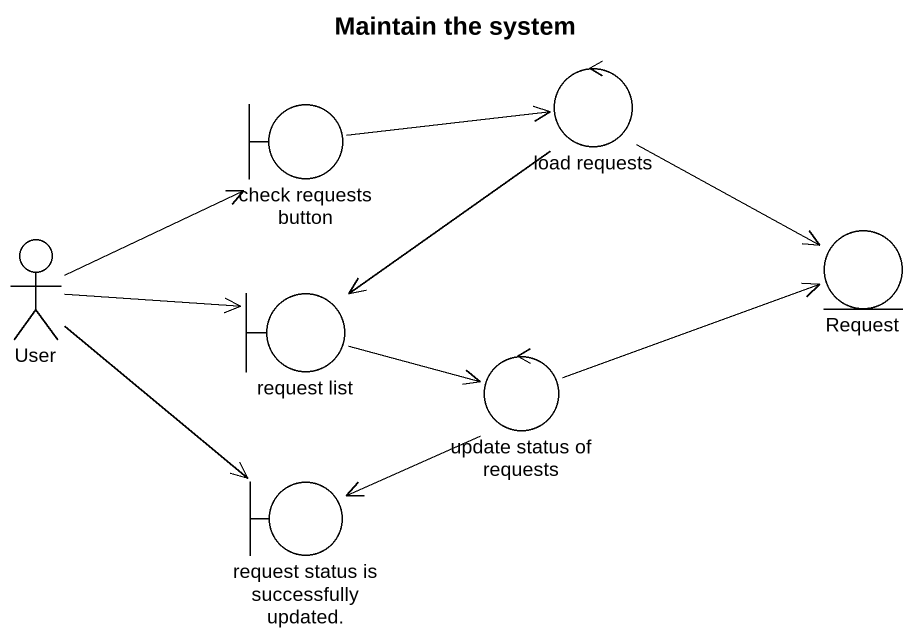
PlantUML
@startuml
title Maintain the system
control "load requests" as load_requests
boundary "check requests button" as check_requests_button
actor User
entity Request
boundary "request list" as request_list
control "update status of requests" as update_status_of_requests
boundary "request status is successfully updated." as request_status_is
load_requests --> Request
load_requests --> request_list
check_requests_button -right-> load_requests
User -right-> check_requests_button
User -right-> request_list
User --> request_status_is
request_list -right-> update_status_of_requests
update_status_of_requests -right-> Request
update_status_of_requests --> request_status_is
@enduml
